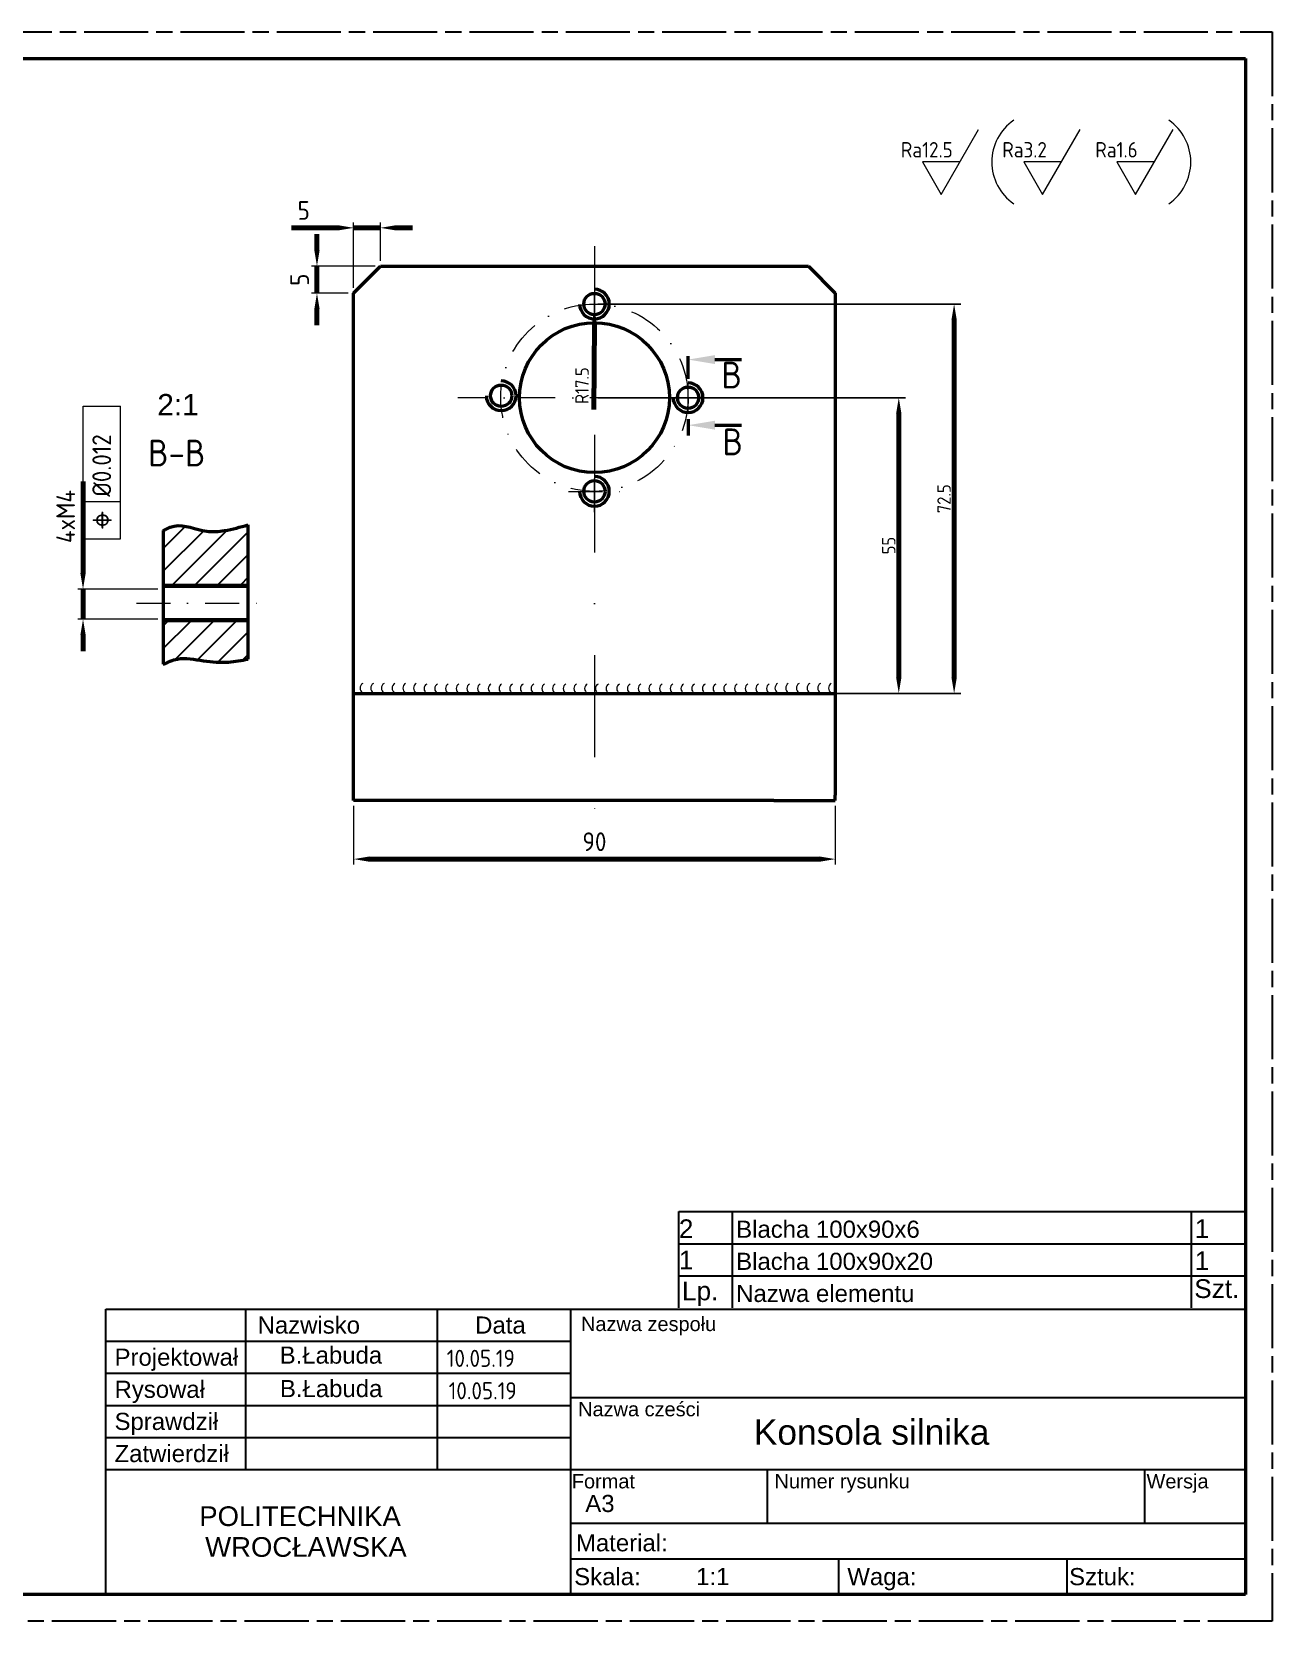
# Model space of a CAD drawing. Header units: millimetres. Extents: x 98 to 4367, y -12 to 2058.
# Drawn here: x 2841.3 to 3073, y 370.2 to 667.2 of the extents above; entities that cross this region are included whole.
import ezdxf
from ezdxf.enums import TextEntityAlignment as Align

# ---------------------------------------------------------------- set-up
doc = ezdxf.new("R2010")
doc.units = ezdxf.units.MM
for name, pattern in [('AM_ISO08W050', [18, 12, -1.5, 3, -1.5]), ('AUSGEZOGEN', [0]), ('KRESKAKROPKA2', [12.7, 6.35, -3.175, 0, -3.175])]:
    doc.linetypes.add(name, pattern=pattern)
doc.layers.get('0').update_dxf_attribs({"lineweight": 50})
doc.layers.get('Defpoints').update_dxf_attribs({"lineweight": 30})
for name, color, linetype, lineweight in [('AM_10', 7, 'AM_ISO08W050', 30), ('AM_5', 7, 'Continuous', 15), ('AM_8', 7, 'Continuous', 30), ('C', 7, 'Continuous', 30), ('Default', 7, 'Continuous', 30), ('L2STAR', 7, 'AUSGEZOGEN', 20), ('L5STAR', 7, 'AUSGEZOGEN', 50), ('oś', 7, 'KRESKAKROPKA2', 13)]:
    doc.layers.add(name, color=color, linetype=linetype, lineweight=lineweight)
doc.layers.add('niewidoczna', color=7, linetype='AM_ISO08W050', lineweight=30, plot=False)
doc.styles.add('ACISOGDT', font='amgdt.shx')
doc.styles.add('Annotative', font='arial.ttf')
doc.styles.add('opis', font='arial.ttf', dxfattribs={"height": 2.5})
doc.styles.add('SEACAD_arial_ttf', font='arial.ttf')
doc.styles.add('SEACAD_arial_ttfB', font='arial.ttf')
doc.styles.get("Standard").update_dxf_attribs({"font": 'geniso.shx'})
doc.dimstyles.new('AM_ISO$0', dxfattribs={"dimtxt": 3.5, "dimasz": 3.5, "dimexe": 1, "dimexo": 1, "dimgap": 1.5, "dimtad": 1, "dimdsep": 46, "dimtxsty": 'Standard', "dimcen": 0, "dimclrd": 256, "dimclre": 256, "dimclrt": 7, "dimadec": 0, "dimazin": 2, "dimtp": 0.1, "dimtm": 0.1, "dimtfac": 0.71, "dimtdec": 3, "dimtmove": 0, "dimatfit": 3, "dimfxl": 1, "dimlwd": -1, "dimlwe": -1, "dimarcsym": 1})
doc.dimstyles.new('ISO-25$0', dxfattribs={"dimtxt": 2.5, "dimasz": 2.5, "dimexe": 1.25, "dimexo": 0.625, "dimtad": 1, "dimtxsty": 'Standard', "dimcen": 2.5, "dimadec": 0, "dimazin": 0, "dimtfac": 1, "dimtmove": 0, "dimatfit": 3, "dimfxl": 1, "dimarcsym": 0})
doc.dimstyles.new('ISO-25$4', dxfattribs={"dimtxt": 2.5, "dimasz": 2.5, "dimexe": 1.25, "dimexo": 0.625, "dimtad": 1, "dimtxsty": 'Standard', "dimcen": 2.5, "dimadec": 0, "dimazin": 0, "dimtfac": 1, "dimtmove": 0, "dimatfit": 3, "dimfxl": 1, "dimarcsym": 0})

# ---------------------------------------------------------------- blocks, each defined once
blk = doc.blocks.new('*D890')
at = {"layer": 'AM_5', "linetype": 'ByBlock', "transparency": 16777216}
for p, q in [((2901.39, 522.53), (2901.39, 511.57)), ((2991.39, 522.53), (2991.39, 511.57))]:
    blk.add_line(p, q, dxfattribs=at)
at = {"layer": 'AM_5', "linetype": 'ByBlock', "lineweight": 140, "transparency": 16777216}
blk.add_line((2904.39, 512.57), (2988.39, 512.57), dxfattribs=at)
at = {"layer": 'AM_5', "transparency": 16777216}
for points in [[(2904.39, 513.07), (2904.39, 512.07), (2901.39, 512.57)], [(2988.39, 513.07), (2988.39, 512.07), (2991.39, 512.57)]]:
    blk.add_solid(points, dxfattribs=at)
at = {"layer": 'Defpoints', "color": 0, "transparency": 16777216}
for p in [(2901.39, 523.53), (2991.39, 523.53), (2991.39, 512.57)]:
    blk.add_point(p, dxfattribs=at)
at = {"layer": 'AM_5', "color": 7, "transparency": 16777216, "insert": (2946.39, 515.82), "char_height": 3.5, "attachment_point": 5}
blk.add_mtext('90', dxfattribs=at)
blk = doc.blocks.new('*D891')
at = {"layer": 'AM_5', "linetype": 'ByBlock', "lineweight": 140, "transparency": 16777216}
for p, q in [((2894.54, 626.34), (2894.54, 629.34)), ((2894.54, 623.34), (2894.54, 618.34)), ((2894.54, 615.34), (2894.54, 612.34))]:
    blk.add_line(p, q, dxfattribs=at)
at = {"layer": 'AM_5', "linetype": 'ByBlock', "transparency": 16777216}
for p, q in [((2905.39, 623.34), (2893.54, 623.34)), ((2900.39, 618.34), (2893.54, 618.34))]:
    blk.add_line(p, q, dxfattribs=at)
at = {"layer": 'AM_5', "transparency": 16777216}
for points in [[(2894.04, 626.34), (2895.04, 626.34), (2894.54, 623.34)], [(2894.04, 615.34), (2895.04, 615.34), (2894.54, 618.34)]]:
    blk.add_solid(points, dxfattribs=at)
at = {"layer": 'Defpoints', "color": 0, "transparency": 16777216}
for p in [(2906.39, 623.34), (2894.54, 618.34), (2901.39, 618.34)]:
    blk.add_point(p, dxfattribs=at)
at = {"layer": 'AM_5', "color": 7, "transparency": 16777216, "insert": (2891.29, 620.84), "char_height": 3.5, "attachment_point": 5, "rotation": 90}
blk.add_mtext('5', dxfattribs=at)
blk = doc.blocks.new('*D892')
at = {"layer": 'AM_5', "linetype": 'ByBlock', "lineweight": 140, "transparency": 16777216}
for p, q in [((2898.39, 630.53), (2889.79, 630.53)), ((2906.39, 630.53), (2901.39, 630.53)), ((2909.39, 630.53), (2912.39, 630.53))]:
    blk.add_line(p, q, dxfattribs=at)
at = {"layer": 'AM_5', "linetype": 'ByBlock', "transparency": 16777216}
for p, q in [((2901.39, 619.34), (2901.39, 631.53)), ((2906.39, 624.34), (2906.39, 631.53))]:
    blk.add_line(p, q, dxfattribs=at)
at = {"layer": 'AM_5', "transparency": 16777216}
for points in [[(2898.39, 631.03), (2898.39, 630.03), (2901.39, 630.53)], [(2909.39, 631.03), (2909.39, 630.03), (2906.39, 630.53)]]:
    blk.add_solid(points, dxfattribs=at)
at = {"layer": 'Defpoints', "color": 0, "transparency": 16777216}
for p in [(2906.39, 630.53), (2906.39, 623.34), (2901.39, 618.34)]:
    blk.add_point(p, dxfattribs=at)
at = {"layer": 'AM_5', "color": 7, "transparency": 16777216, "insert": (2892.06, 633.78), "char_height": 3.5, "attachment_point": 5}
blk.add_mtext('5', dxfattribs=at)
blk = doc.blocks.new('*D893')
at = {"layer": 'AM_5', "linetype": 'ByBlock', "lineweight": 140, "transparency": 16777216}
for p, q in [((2850.83, 566.01), (2850.83, 583.16)), ((2850.83, 557.42), (2850.83, 563.01)), ((2850.83, 554.42), (2850.83, 551.42))]:
    blk.add_line(p, q, dxfattribs=at)
at = {"layer": 'AM_5', "linetype": 'ByBlock', "transparency": 16777216}
for p, q in [((2864.83, 563.01), (2849.83, 563.01)), ((2864.83, 557.42), (2849.83, 557.42))]:
    blk.add_line(p, q, dxfattribs=at)
at = {"layer": 'AM_5', "transparency": 16777216}
for points in [[(2850.33, 566.01), (2851.33, 566.01), (2850.83, 563.01)], [(2850.33, 554.42), (2851.33, 554.42), (2850.83, 557.42)]]:
    blk.add_solid(points, dxfattribs=at)
at = {"layer": 'Defpoints', "color": 0, "transparency": 16777216}
for p in [(2850.83, 563.01), (2865.83, 563.01), (2865.83, 557.42)]:
    blk.add_point(p, dxfattribs=at)
at = {"layer": 'AM_5', "color": 7, "transparency": 16777216, "insert": (2847.58, 576.59), "char_height": 3.5, "attachment_point": 5, "rotation": 90}
blk.add_mtext('4xM4', dxfattribs=at)
blk = doc.blocks.new('*D894')
at = {"layer": 'AM_5', "color": 0, "lineweight": 140, "transparency": 16777216}
blk.add_line((2946.28, 596.61), (2946.37, 612.46), dxfattribs=at)
at = {"layer": 'AM_5', "color": 0, "transparency": 16777216}
blk.add_solid([(2945.87, 612.46), (2946.87, 612.46), (2946.39, 615.46)], dxfattribs=at)
at = {"layer": 'Defpoints', "color": 0, "transparency": 16777216}
for p in [(2946.39, 615.46), (2946.32, 602.34)]:
    blk.add_point(p, dxfattribs=at)
at = {"layer": 'AM_5', "color": 0, "lineweight": 15, "transparency": 16777216, "insert": (2944.06, 601.05), "char_height": 2.5, "attachment_point": 5, "rotation": 89.6687}
blk.add_mtext('R17.5', dxfattribs=at)
blk = doc.blocks.new('*D910')
at = {"layer": 'AM_5', "color": 0, "lineweight": -2, "transparency": 16777216}
for p, q in [((2947.02, 598.79), (3004.5, 598.79)), ((2947.02, 543.53), (3004.5, 543.53))]:
    blk.add_line(p, q, dxfattribs=at)
at = {"layer": 'AM_5', "color": 0, "lineweight": 140, "transparency": 16777216}
blk.add_line((3003.25, 546.53), (3003.25, 595.79), dxfattribs=at)
at = {"layer": 'AM_5', "color": 0, "transparency": 16777216}
for points in [[(3002.75, 595.79), (3003.75, 595.79), (3003.25, 598.79)], [(3002.75, 546.53), (3003.75, 546.53), (3003.25, 543.53)]]:
    blk.add_solid(points, dxfattribs=at)
at = {"layer": 'Defpoints', "color": 0, "transparency": 16777216}
for p in [(2946.39, 598.79), (3003.25, 598.79), (2946.39, 543.53)]:
    blk.add_point(p, dxfattribs=at)
at = {"layer": 'AM_5', "color": 0, "transparency": 16777216, "insert": (3001.38, 571.16), "char_height": 2.5, "attachment_point": 5, "rotation": 90}
blk.add_mtext('55', dxfattribs=at)
blk = doc.blocks.new('*D911')
at = {"layer": 'AM_5', "color": 0, "lineweight": -2, "transparency": 16777216}
for p, q in [((2947.02, 616.29), (3014.84, 616.29)), ((2947.02, 543.53), (3014.84, 543.53))]:
    blk.add_line(p, q, dxfattribs=at)
at = {"layer": 'AM_5', "color": 0, "lineweight": 140, "transparency": 16777216}
blk.add_line((3013.59, 546.53), (3013.59, 613.29), dxfattribs=at)
at = {"layer": 'AM_5', "color": 0, "transparency": 16777216}
for points in [[(3013.09, 613.29), (3014.09, 613.29), (3013.59, 616.29)], [(3013.09, 546.53), (3014.09, 546.53), (3013.59, 543.53)]]:
    blk.add_solid(points, dxfattribs=at)
at = {"layer": 'Defpoints', "color": 0, "transparency": 16777216}
for p in [(2946.39, 616.29), (3013.59, 616.29), (2946.39, 543.53)]:
    blk.add_point(p, dxfattribs=at)
at = {"layer": 'AM_5', "color": 0, "transparency": 16777216, "insert": (3011.71, 579.91), "char_height": 2.5, "attachment_point": 5, "rotation": 90}
blk.add_mtext('72.5', dxfattribs=at)

msp = doc.modelspace()

# ---------------------------------------------------------------- linework, layer by layer
for p, q in [((2658.024, 662.165), (3068.024, 662.165)), ((2658.024, 662.165), (3068.024, 662.165)), ((3068.024, 662.165), (3068.024, 375.165)), ((2901.391, 618.345), (2906.391, 623.345)), ((2906.391, 623.345), (2986.391, 623.345)), ((2986.391, 623.345), (2991.391, 618.345)), ((2901.391, 523.532), (2901.391, 618.345)), ((2991.391, 618.345), (2991.391, 544.532)), ((2881.674, 563.512), (2865.832, 563.512)), ((2881.674, 557.252), (2865.832, 557.252)), ((2901.391, 543.532), (2991.391, 543.532)), ((2991.391, 544.532), (2991.391, 524.532)), ((2912.891, 523.532), (2901.391, 523.532)), ((2979.891, 523.532), (2912.891, 523.532)), ((2979.891, 523.532), (2991.391, 523.532)), ((2991.391, 523.532), (2991.391, 524.532)), ((3068.024, 375.165), (2658.024, 375.165))]:
    msp.add_line(p, q)
at = {"lineweight": 20}
for p, q in [((2881.674, 563.915), (2865.832, 563.915)), ((2881.674, 556.915), (2865.832, 556.915))]:
    msp.add_line(p, q, dxfattribs=at)
for centre, radius in [((2946.391, 616.294), 1.995), ((2946.391, 598.794, 0), 14), ((2928.959, 599.151), 1.995), ((2963.891, 598.794), 1.995), ((2946.391, 581.294), 1.995)]:
    msp.add_circle(centre, radius)
for centre in [(2946.391, 616.294), (2928.959, 599.151), (2963.891, 598.794), (2946.391, 581.294)]:
    msp.add_arc(centre, 2.774, 180, 90)
for points in [[(2865.832, 574), (2867.862, 574.801), (2873.948, 573.839), (2877.254, 573.951), (2881.674, 575.032)], [(2865.832, 548.98), (2868.45, 549.946), (2873.342, 549.622), (2878.001, 549.39), (2881.674, 549.933)]]:
    msp.add_spline(points, degree=3)
at = {"layer": 'AM_10', "color": 7, "linetype": 'AM_ISO08W050', "lineweight": 50}
for p, q in [((2963.891, 602.31), (2963.891, 606.58)), ((2968.891, 605.917), (2973.891, 605.917)), ((2963.891, 594.793), (2963.891, 591.754)), ((2968.891, 593.652), (2973.891, 593.652))]:
    msp.add_line(p, q, dxfattribs=at)
at = {"layer": 'AM_10', "color": 7, "linetype": 'Continuous', "lineweight": 50}
msp.add_trace([(2968.891, 606.75), (2968.891, 605.083), (2963.891, 605.917)], dxfattribs=at)
at = {"layer": 'AM_10', "color": 7, "linetype": 'Continuous', "lineweight": 50, "extrusion": (0, 2.44929e-17, -1)}
msp.add_trace([(-2968.891, 592.818), (-2968.891, 594.485), (-2963.891, 593.652)], dxfattribs=at)
at = {"layer": 'AM_5', "color": 2}
for p, q in [((2850.825, 597.219), (2857.825, 597.219)), ((2850.825, 574.691), (2850.825, 597.219)), ((2857.825, 572.407), (2857.825, 597.219)), ((2850.825, 579.407), (2857.825, 579.407)), ((2850.825, 572.407), (2857.825, 572.407))]:
    msp.add_line(p, q, dxfattribs=at)
at = {"layer": 'AM_5'}
msp.add_line((2850.825, 579.973), (2850.825, 568.414), dxfattribs=at)
at = {"layer": 'AM_5', "linetype": 'Continuous'}
msp.add_trace([(2850.405, 566.394), (2851.198, 566.463), (2850.825, 563.012)], dxfattribs=at)
at = {"layer": 'AM_8', "linetype": 'Continuous'}
for p, q in [((2865.832, 570.609), (2869.989, 574.766)), ((2865.832, 566.366), (2873.396, 573.93)), ((2867.624, 563.915), (2877.745, 574.037)), ((2871.866, 563.915), (2881.674, 573.723)), ((2876.109, 563.915), (2881.674, 569.48)), ((2880.352, 563.915), (2881.674, 565.237)), ((2865.832, 556.173), (2866.621, 556.963)), ((2865.832, 551.931), (2870.816, 556.915)), ((2867.977, 549.834), (2875.059, 556.915)), ((2872.191, 549.805), (2879.301, 556.915)), ((2875.99, 549.362), (2881.674, 555.045)), ((2880.61, 549.738), (2881.674, 550.802))]:
    msp.add_line(p, q, dxfattribs=at)
at = {"layer": 'C', "linetype": 'Continuous', "lineweight": 20}
for p, q in [((3011.164, 636.781), (3018.166, 648.909)), ((3030.116, 636.781), (3037.118, 648.909)), ((3047.496, 636.781), (3054.497, 648.909)), ((3007.663, 642.845), (3011.164, 636.781)), ((3014.665, 642.845), (3007.663, 642.845)), ((3026.615, 642.845), (3030.116, 636.781)), ((3033.617, 642.845), (3026.615, 642.845)), ((3043.995, 642.845), (3047.496, 636.781)), ((3050.996, 642.845), (3043.995, 642.845))]:
    msp.add_line(p, q, dxfattribs=at)
at = {"layer": 'Default'}
for p, q in [((2962.159, 440.702), (2962.159, 446.702)), ((2962.159, 446.702), (3068.024, 446.702)), ((2972.159, 428.702), (2972.159, 446.702)), ((3057.968, 428.702), (3057.968, 446.702)), ((2962.159, 434.702), (2962.159, 440.702)), ((2962.159, 440.702), (3068.024, 440.702)), ((2962.159, 428.702), (2962.159, 434.702)), ((2962.159, 434.702), (3068.024, 434.702))]:
    msp.add_line(p, q, dxfattribs=at)
at = {"layer": 'Default', "color": 7, "linetype": 'Continuous'}
for p, q in [((2855.12, 375.165), (2855.12, 428.505)), ((2855.12, 428.505), (3068.024, 428.505)), ((2881.23, 398.501), (2881.23, 428.505)), ((2917.082, 398.501), (2917.082, 428.505)), ((2942.003, 375.165), (2942.003, 428.505)), ((2855.12, 422.504), (2942.003, 422.504)), ((2855.12, 416.504), (2942.003, 416.504)), ((2855.12, 410.503), (2942.003, 410.503)), ((2942.003, 411.97), (3068.024, 411.97)), ((2855.12, 404.502), (2942.003, 404.502)), ((2855.12, 398.501), (3068.024, 398.501)), ((2978.699, 388.5), (2978.699, 398.368)), ((3049.203, 388.5), (3049.203, 398.368)), ((2942.003, 388.5), (3068.024, 388.5)), ((2942.003, 381.833), (3068.024, 381.833)), ((2992.034, 375.165), (2992.034, 381.833)), ((3034.686, 375.165), (3034.686, 381.833))]:
    msp.add_line(p, q, dxfattribs=at)
at = {"layer": 'Default', "color": 136, "linetype": 'Continuous', "lineweight": 20, "true_color": 0x008080}
for points in [[(3011.164, 636.781), (3011.154, 636.781)], [(3030.116, 636.781), (3030.107, 636.781)], [(3047.496, 636.781), (3047.486, 636.781)]]:
    msp.add_lwpolyline(points, dxfattribs=at)
at = {"layer": 'L2STAR'}
for centre, radius, start, end in [((3030.105, 642.845), 9.484, 124.62352, 235.37648), ((3048.326, 642.845), 9.484, 304.62352, 55.37648), ((2903.588, 544.534), 1.002, 120.48794, 239.51206), ((2905.588, 544.534), 1.002, 120.48794, 239.51206), ((2907.588, 544.534), 1.002, 120.48794, 239.51206), ((2909.588, 544.534), 1.002, 120.48794, 239.51206), ((2911.588, 544.534), 1.002, 120.48794, 239.51206), ((2913.588, 544.534), 1.002, 120.48794, 239.51206), ((2915.558, 544.427), 1.002, 120.48794, 239.51206), ((2917.558, 544.427), 1.002, 120.48794, 239.51206), ((2919.558, 544.427), 1.002, 120.48794, 239.51206), ((2921.558, 544.427), 1.002, 120.48794, 239.51206), ((2923.558, 544.427), 1.002, 120.48794, 239.51206), ((2925.558, 544.427), 1.002, 120.48794, 239.51206), ((2927.558, 544.427), 1.002, 120.48794, 239.51206), ((2929.558, 544.427), 1.002, 120.48794, 239.51206), ((2931.558, 544.427), 1.002, 120.48794, 239.51206), ((2933.558, 544.427), 1.002, 120.48794, 239.51206), ((2935.558, 544.427), 1.002, 120.48794, 239.51206), ((2937.558, 544.427), 1.002, 120.48794, 239.51206), ((2939.558, 544.427), 1.002, 120.48794, 239.51206), ((2941.558, 544.427), 1.002, 120.48794, 239.51206), ((2943.558, 544.427), 1.002, 120.48794, 239.51206), ((2945.558, 544.427), 1.002, 120.48794, 239.51206), ((2947.558, 544.427), 1.002, 120.48794, 239.51206), ((2949.558, 544.427), 1.002, 120.48794, 239.51206), ((2951.558, 544.427), 1.002, 120.48794, 239.51206), ((2953.558, 544.427), 1.002, 120.48794, 239.51206), ((2955.558, 544.427), 1.002, 120.48794, 239.51206), ((2957.558, 544.427), 1.002, 120.48794, 239.51206), ((2959.558, 544.427), 1.002, 120.48794, 239.51206), ((2961.558, 544.427), 1.002, 120.48794, 239.51206), ((2963.558, 544.427), 1.002, 120.48794, 239.51206), ((2965.558, 544.427), 1.002, 120.48794, 239.51206), ((2967.558, 544.427), 1.002, 120.48794, 239.51206), ((2969.558, 544.427), 1.002, 120.48794, 239.51206), ((2971.558, 544.427), 1.002, 120.48794, 239.51206), ((2973.558, 544.427), 1.002, 120.48794, 239.51206), ((2975.558, 544.427), 1.002, 120.48794, 239.51206), ((2977.558, 544.427), 1.002, 120.48794, 239.51206), ((2979.558, 544.427), 1.002, 120.48794, 239.51206), ((2981.118, 544.534), 1.002, 120.48794, 239.51206), ((2983.118, 544.534), 1.002, 120.48794, 239.51206), ((2985.118, 544.534), 1.002, 120.48794, 239.51206), ((2987.118, 544.534), 1.002, 120.48794, 239.51206), ((2989.118, 544.534), 1.002, 120.48794, 239.51206), ((2991.118, 544.534), 1.002, 120.48794, 239.51206)]:
    msp.add_arc(centre, radius, start, end, dxfattribs=at)
at = {"layer": 'L5STAR'}
for p, q in [((2865.832, 574), (2865.832, 548.98)), ((2881.674, 549.933), (2881.674, 575.032))]:
    msp.add_line(p, q, dxfattribs=at)
at = {"layer": 'niewidoczna'}
for p, q in [((2653.024, 667.165), (3073.024, 667.165)), ((3073.024, 667.165), (3073.024, 370.165)), ((3073.024, 370.165), (2653.024, 370.165))]:
    msp.add_line(p, q, dxfattribs=at)
at = {"layer": 'oś', "linetype": 'KRESKAKROPKA2', "ltscale": 3}
msp.add_line((2946.391, 627.096), (2946.391, 519.497), dxfattribs=at)
at = {"layer": 'oś'}
for p, q in [((2946.391, 612.807), (2946.391, 618.113)), ((2946.391, 612.781), (2946.391, 617.958)), ((2963.891, 596.206), (2963.891, 601.383)), ((2977.443, 598.794), (2920.86, 598.794)), ((2946.391, 591.882), (2946.391, 586.576)), ((2946.391, 577.373), (2946.391, 584.794, 0)), ((2941.526, 581.266), (2951.375, 581.266)), ((2860.825, 560.415), (2883.387, 560.415))]:
    msp.add_line(p, q, dxfattribs=at)
msp.add_circle((2946.391, 598.794), 17.5, dxfattribs=at)

# ---------------------------------------------------------------- texts
at = {"lineweight": 30, "char_height": 2.8875, "attachment_point": 1}
for s, insert in [('Ra12.5', (3003.638, 646.563)), ('Ra3.2', (3022.59, 646.563)), ('Ra1.6', (3039.97, 646.563))]:
    msp.add_mtext_dynamic_manual_height_columns(s, width=10.77141, gutter_width=12.5, heights=[0], dxfattribs=dict(at, insert=insert))
at = {"char_height": 3.2004, "width": 23.60693, "attachment_point": 1, "style": 'SEACAD_arial_ttfB'}
for s, insert in [('B.Łabuda', (2887.575, 421.493)), ('B.Łabuda', (2887.623, 415.239)), ('1:1', (2965.38, 380.116))]:
    msp.add_mtext(s, dxfattribs=dict(at, insert=insert))
at = {"layer": 'AM_10', "color": 7, "lineweight": 50, "char_height": 5, "attachment_point": 5}
for s, insert in [('B', (2972.036, 603.011)), ('B', (2972.23, 590.537)), ('B-B', (2868.342, 588.448))]:
    msp.add_mtext(s, dxfattribs=dict(at, insert=insert))
at = {"layer": 'AM_5', "color": 2, "insert": (2854.325, 580.282), "char_height": 3.5, "attachment_point": 4, "rotation": 90}
msp.add_mtext('%%C0.012', dxfattribs=at)
at = {"layer": 'AM_5', "color": 2, "insert": (2854.325, 575.907), "char_height": 3.5, "attachment_point": 5, "rotation": 90, "style": 'ACISOGDT'}
msp.add_mtext('j', dxfattribs=at)
at = {"layer": 'AM_5', "attachment_point": 1}
for s, width, insert, char_height in [('{\\C0;10.05.19}', 35.79879, (2918.786, 420.886), 3.2004), ('{\\C0;10.05.19}', 35.79879, (2919.142, 414.834), 3.2004), ('{\\fArial|b0|i0|c238|p34;\\C0;Konsola silnika}', 69.20674, (2976.164, 407.865), 4.725)]:
    msp.add_mtext_dynamic_manual_height_columns(s, width=width, gutter_width=12.5, heights=[0], dxfattribs=dict(at, insert=insert, char_height=char_height))
at = {"layer": 'Default', "color": 7, "linetype": 'Continuous'}
for s, height, style, p in [('Nazwisko', 3.2004, 'SEACAD_arial_ttf', (2883.448, 427.105)), ('Data', 3.2004, 'SEACAD_arial_ttf', (2924.103, 427.105)), (' Nazwa zespołu', 2.667, 'SEACAD_arial_ttf', (2942.839, 427.045)), ('Projektował', 3.2004, 'SEACAD_arial_ttf', (2856.72, 421.104)), ('Rysował', 3.2004, 'SEACAD_arial_ttf', (2856.72, 415.103)), ('Nazwa cześci', 2.667, 'SEACAD_arial_ttf', (2943.337, 411.121)), ('Sprawdził', 3.2004, 'SEACAD_arial_ttf', (2856.72, 409.103)), ('Zatwierdził', 3.2004, 'SEACAD_arial_ttf', (2856.72, 403.102)), ('Format', 2.667, 'SEACAD_arial_ttf', (2942.155, 397.653)), ('Numer rysunku', 2.667, 'SEACAD_arial_ttf', (2980.033, 397.653)), ('Wersja', 2.667, 'SEACAD_arial_ttf', (3049.543, 397.653)), ('A3', 3.2004, 'SEACAD_arial_ttfB', (2944.676, 393.767)), ('     POLITECHNIKA                      ', 3.675, 'SEACAD_arial_ttf', (2865.422, 391.627)), ('Material:', 3.2004, 'SEACAD_arial_ttf', (2942.938, 386.423)), ('             WROCŁAWSKA', 3.675, 'SEACAD_arial_ttf', (2855.12, 385.874)), ('Skala:', 3.2004, 'SEACAD_arial_ttf', (2942.605, 380.099)), ('Sztuk:', 3.2004, 'SEACAD_arial_ttf', (3035.078, 380.099)), ('Waga:', 3.2004, 'SEACAD_arial_ttf', (2993.635, 380.099))]:
    msp.add_text(s, height=height, dxfattribs=dict(at, style=style)).set_placement(p, align=Align.TOP_LEFT)
at = {"layer": 'Default', "attachment_point": 1}
for s, insert, char_height, width, style in [('{\\H1.4x;2}', (2962.159, 445.25), 2.5, 8.72614, 'Annotative'), ('Blacha 100x90x6', (2972.869, 445.016), 3.2004, 65.74485, 'SEACAD_arial_ttfB'), ('{\\H1.4x;1}', (3058.554, 445.276), 2.5, 8.72614, 'Annotative'), ('{\\H1.4x;1}', (2962.159, 439.416), 2.5, 8.72614, 'Annotative'), ('Blacha 100x90x20', (2972.869, 439.016), 3.2004, 81.24003, 'SEACAD_arial_ttfB'), ('{\\H1.4x;1}', (3058.554, 439.276), 2.5, 8.72614, 'Annotative'), ('{\\H1.4x;Lp.}', (2962.745, 433.633), 2.5, 8.72614, 'Annotative'), ('{\\H1.4x;Szt.}', (3058.462, 434.059), 2.5, 8.72614, 'Annotative'), ('Nazwa elementu', (2972.869, 433.016), 3.2004, 47.85977, 'SEACAD_arial_ttfB')]:
    msp.add_mtext(s, dxfattribs=dict(at, insert=insert, char_height=char_height, width=width, style=style))
at = {"layer": 'oś', "insert": (2864.699, 599.477), "char_height": 4, "attachment_point": 1, "style": 'opis'}
msp.add_mtext_dynamic_manual_height_columns('2:1', width=8.97412, gutter_width=12.5, heights=[0], dxfattribs=at)

# ---------------------------------------------------------------- dimensions: what is measured, and where the dimension line sits
at = {"layer": 'AM_5'}
dim = msp.add_linear_dim(base=(2906.391, 630.529), p1=(2901.391, 618.345), p2=(2906.391, 623.345), dimstyle='AM_ISO$0', override={"dimasz": 3, "dimlwd": 140}, dxfattribs=at)
dim.commit()
dim.dimension.update_dxf_attribs({"geometry": '*D892', "text_midpoint": (2892.062, 630.529), "dimtype": 160})
dim = msp.add_linear_dim(base=(2894.536, 618.345), p1=(2906.391, 623.345), p2=(2901.391, 618.345), angle=90, dimstyle='AM_ISO$0', override={"dimasz": 3, "dimlwd": 140}, dxfattribs=at)
dim.commit()
dim.dimension.update_dxf_attribs({"geometry": '*D891', "text_midpoint": (2894.536, 620.845), "dimtype": 160})
at = {"layer": 'AM_5', "lineweight": 15}
dim = msp.add_radius_dim(center=(2946.316, 602.345), mpoint=(2946.392, 615.46), text='R17.5', dimstyle='ISO-25$4', override={"dimasz": 3, "dimgap": 1, "dimcen": 5, "dimlwd": 140}, dxfattribs=at)
dim.commit()
dim.dimension.update_dxf_attribs({"geometry": '*D894', "text_midpoint": (2946.308, 601.033), "dimtype": 164})
at = {"layer": 'AM_5'}
for p2, distance, text, picture, middle in [((2946.391, 616.294), -67.196, '72.5', '*D911', (3011.712, 579.913)), ((2946.391, 598.794), -56.862, '55', '*D910', (3001.378, 571.163))]:
    dim = msp.add_aligned_dim(p1=(2946.391, 543.532), p2=p2, distance=distance, text=text, dimstyle='ISO-25$0', override={"dimasz": 3, "dimpost": '', "dimlwd": 140}, dxfattribs=at)
    dim.commit()
    dim.dimension.update_dxf_attribs({"geometry": picture, "text_midpoint": middle})
dim = msp.add_linear_dim(base=(2850.825, 563.012), p1=(2865.832, 557.415), p2=(2865.832, 563.012), angle=90, text='4xM4', dimstyle='AM_ISO$0', override={"dimasz": 3, "dimlwd": 140}, dxfattribs=at)
dim.commit()
dim.dimension.update_dxf_attribs({"geometry": '*D893', "text_midpoint": (2850.825, 576.587), "dimtype": 160})
dim = msp.add_linear_dim(base=(2991.391, 512.573), p1=(2901.391, 523.532), p2=(2991.391, 523.532), dimstyle='AM_ISO$0', override={"dimasz": 3, "dimlwd": 140}, dxfattribs=at)
dim.commit()
dim.dimension.update_dxf_attribs({"geometry": '*D890', "text_midpoint": (2946.391, 515.823)})

doc.saveas('drawing.dxf')
